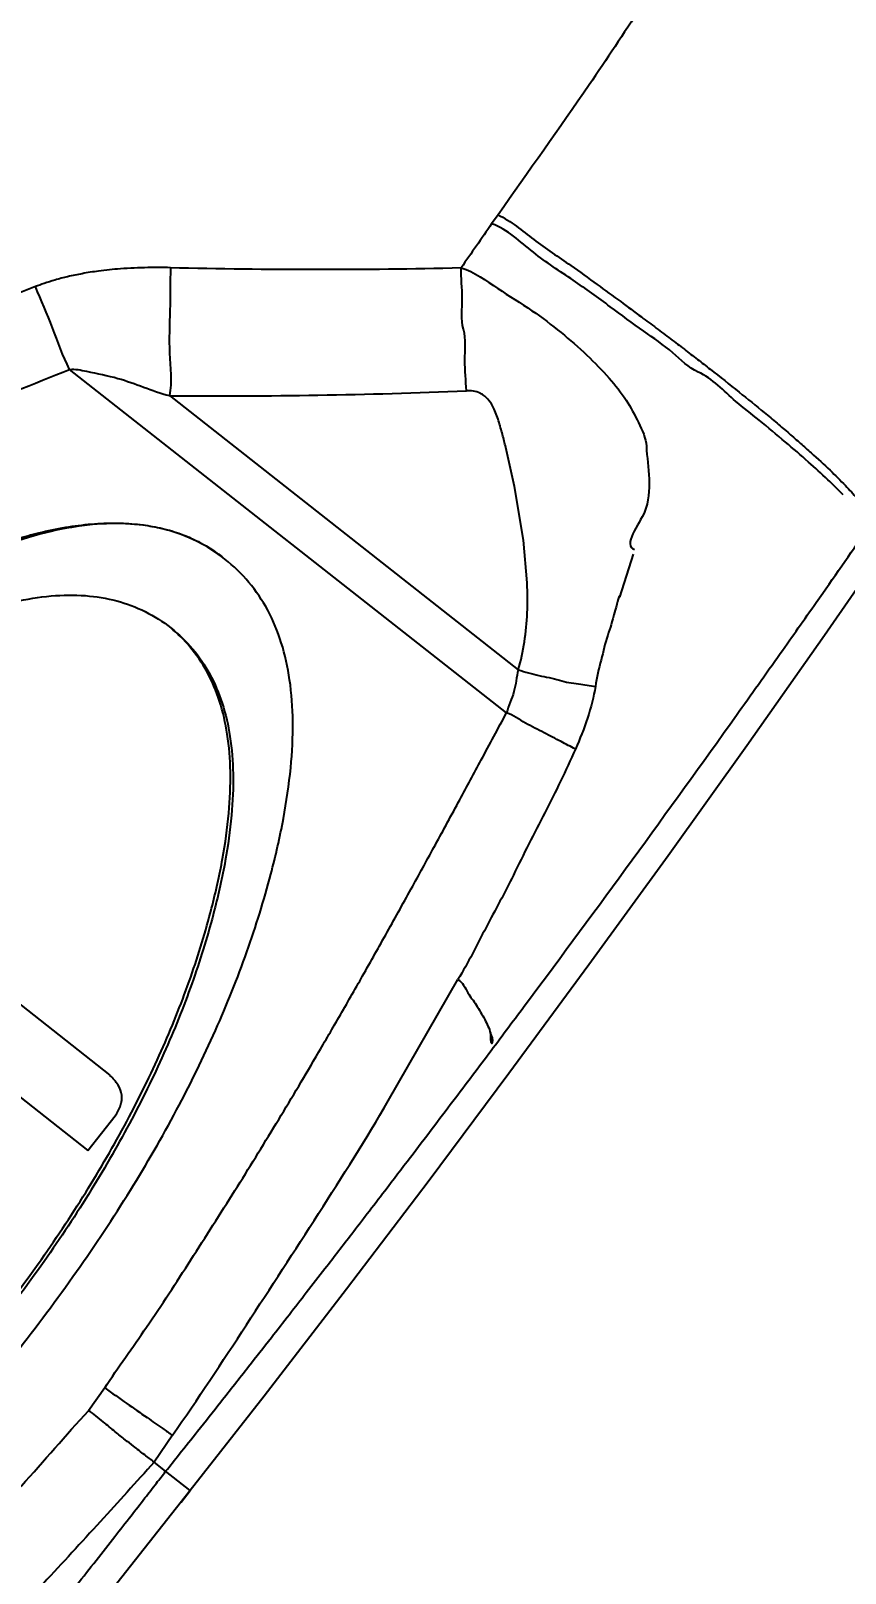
# Model space of a CAD drawing. Header units: millimetres. Extents: x 1145859089 to 1147511753, y -1047484727 to -1047247487.
# Drawn here: x 1147325958.8 to 1147325993.2, y -1047434373.7 to -1047434308.5 of the extents above; entities that cross this region are included whole.
import ezdxf
from ezdxf.xclip import XClip

# ---------------------------------------------------------------- set-up
doc = ezdxf.new("R2010")
doc.units = ezdxf.units.MM
doc.header["$LTSCALE"] = 100
doc.header["$MEASUREMENT"] = 0
doc.header["$XCLIPFRAME"] = 2
doc.layers.get('0').update_dxf_attribs({"linetype": 'CONTINUOUS'})
for name, color, linetype in [('XREF', 135, 'CONTINUOUS'), ('단지배치도$0$S240910', 33, 'CONTINUOUS'), ('단지배치도$0$W240910', 135, 'CONTINUOUS')]:
    doc.layers.add(name, color=color, linetype=linetype)
doc.styles.add('단지배치도$0$WS1', font='romans.shx', dxfattribs={"width": 0.8, "bigfont": 'whgtxt.shx'})

# ---------------------------------------------------------------- blocks, each defined once
blk = doc.blocks.new('단지배치도$0$zw$9902')
at = {"layer": '단지배치도$0$W240910', "linetype": 'ByBlock', "ltscale": 20}
for p, q in [((65706.509, -62946.979), (65706.238, -62947.359)), ((65706.867, -62968.045), (65688.39, -62953.515)), ((65692.614, -62954.627), (65707.363, -62966.226)), ((65707.203, -62958.476), (65706.836, -62956.819)), ((65707.584, -62960.74), (65707.203, -62958.476)), ((65707.741, -62962.549), (65707.584, -62960.74)), ((65723.157, -62960.663), (65720.31, -62964.768)), ((65712.221, -62961.33), (65711.64, -62963.148)), ((65720.31, -62964.768), (65717.025, -62969.438)), ((65717.025, -62969.438), (65713.707, -62974.084)), ((65713.707, -62974.084), (65710.355, -62978.706)), ((65710.355, -62978.706), (65706.969, -62983.303)), ((65690.108, -62983.361), (65684.397, -62978.871)), ((65701.868, -62984.45), (65704.813, -62979.324)), ((65683.589, -62982.168), (65689.165, -62986.553)), ((65706.969, -62983.303), (65703.551, -62987.876)), ((65689.165, -62986.553), (65690.312, -62985.095)), ((65703.551, -62987.876), (65700.1, -62992.424)), ((65700.1, -62992.424), (65696.615, -62996.947)), ((65689.878, -62996.596), (65689.196, -62997.56)), ((65696.615, -62996.947), (65693.495, -63000.942)), ((65692.742, -62998.598), (65691.962, -62999.736)), ((65692.453, -63000.123), (65691.962, -62999.736)), ((65693.495, -63000.942), (65692.453, -63000.123)), ((65693.495, -63000.942), (65690.385, -63004.871)), ((65693.116, -63001.423), (65693.495, -63000.942))]:
    blk.add_line(p, q, dxfattribs=at)
for centre, radius, start, end in [((65694.777, -62703.641), 250.996, 269.50626, 272.37337), ((65117.165, -62540.521), 736.323, 324.951487, 325.243789), ((65117.882, -62541.024), 735.447, 324.745001, 324.951468), ((65118.033, -62541.129), 735.263, 324.496012, 324.744919), ((65120.972, -62543.237), 731.647, 323.316029, 324.496697), ((65125.231, -62546.401), 726.341, 323.117973, 323.315438)]:
    blk.add_arc(centre, radius, start, end, dxfattribs=at)
for points, knots in [([(65718.398, -62928.645), (65717.198, -62930.759), (65714.572, -62935.075), (65710.626, -62941.204), (65707.793, -62945.149), (65706.509, -62946.979)], [0, 0, 0, 0, 7.294095, 15.152219, 21.860712, 21.860712, 21.860712, 21.860712]), ([(65706.238, -62947.359), (65706.028, -62947.672), (65705.593, -62948.289), (65705.164, -62948.909), (65704.949, -62949.22)], [0, 0, 0, 0, 1.132134, 2.263801, 2.263801, 2.263801, 2.263801]), ([(65714.967, -62953.627), (65714.561, -62953.448), (65713.88, -62952.727), (65712.605, -62951.87), (65711.209, -62950.827), (65709.662, -62949.7), (65707.947, -62948.62), (65706.913, -62947.595), (65706.242, -62947.361)], [0, 0, 0, 0, 1.332028, 2.878406, 4.627862, 6.553579, 8.611608, 10.743926, 10.743926, 10.743926, 10.743926]), ([(65706.509, -62946.979), (65707.06, -62947.243), (65708.019, -62948.074), (65709.441, -62949.01), (65710.66, -62949.898), (65711.657, -62950.621), (65712.49, -62951.236), (65713.193, -62951.76), (65713.797, -62952.216), (65714.38, -62952.659), (65714.938, -62953.088), (65715.713, -62953.69), (65716.657, -62954.436), (65717.597, -62955.2), (65718.3, -62955.786), (65718.812, -62956.221), (65719.294, -62956.639), (65719.873, -62957.154), (65720.513, -62957.743), (65721.158, -62958.381), (65721.673, -62958.934), (65722.054, -62959.434), (65722.338, -62959.836), (65722.284, -62960.049)], [0, 0, 0, 0, 1.832607, 3.750231, 5.118377, 6.354001, 7.445028, 8.226198, 8.983884, 9.716082, 10.421133, 11.097718, 12.658838, 14.029015, 14.733099, 15.405694, 16.044122, 16.645951, 17.731431, 18.648582, 19.380882, 19.964462, 20.622094, 20.622094, 20.622094, 20.622094]), ([(65692.656, -62949.217), (65692.34, -62949.195), (65691.632, -62949.21), (65690.617, -62949.247), (65689.689, -62949.343), (65688.945, -62949.458), (65688.329, -62949.586), (65687.793, -62949.727), (65687.338, -62949.867), (65687.068, -62949.97), (65686.944, -62950.013)], [0, 0, 0, 0, 0.951483, 2.119322, 3.048945, 3.747839, 4.37771, 4.933771, 5.410808, 5.803451, 5.803451, 5.803451, 5.803451]), ([(65692.656, -62949.217), (65692.647, -62949.817), (65692.648, -62951.023), (65692.564, -62952.82), (65692.729, -62954.04), (65692.614, -62954.627)], [0, 0, 0, 0, 1.79903, 3.615786, 5.410591, 5.410591, 5.410591, 5.410591]), ([(65704.949, -62949.22), (65702.902, -62949.287), (65698.803, -62949.308), (65694.705, -62949.276), (65692.656, -62949.217)], [0, 0, 0, 0, 6.14527, 12.29393, 12.29393, 12.29393, 12.29393]), ([(65705.049, -62951.821), (65704.93, -62951.401), (65705.058, -62950.51), (65704.938, -62949.651), (65704.949, -62949.22)], [0, 0, 0, 0, 1.308106, 2.602974, 2.602974, 2.602974, 2.602974]), ([(65704.949, -62949.22), (65705.516, -62949.39), (65706.472, -62950.115), (65707.906, -62950.971), (65709.161, -62951.927), (65710.257, -62952.878), (65711.179, -62953.831), (65711.939, -62954.778), (65712.451, -62955.746), (65712.76, -62956.417), (65712.781, -62956.766)], [0, 0, 0, 0, 1.776175, 3.501548, 5.039248, 6.491526, 7.85275, 9.019232, 10.108947, 11.158894, 11.158894, 11.158894, 11.158894]), ([(65686.944, -62950.013), (65685.466, -62950.618), (65682.449, -62951.681), (65677.881, -62953.128), (65674.799, -62953.977), (65673.246, -62954.349)], [0, 0, 0, 0, 4.791232, 9.585991, 14.376695, 14.376695, 14.376695, 14.376695]), ([(65688.39, -62953.515), (65688.101, -62952.951), (65687.698, -62951.748), (65687.187, -62950.594), (65686.944, -62950.013)], [0, 0, 0, 0, 1.900403, 3.788591, 3.788591, 3.788591, 3.788591]), ([(65705.171, -62954.421), (65705.149, -62953.991), (65705.057, -62953.132), (65705.168, -62952.241), (65705.049, -62951.821)], [0, 0, 0, 0, 1.293583, 2.603693, 2.603693, 2.603693, 2.603693]), ([(65674.311, -62958.254), (65675.905, -62957.829), (65679.075, -62956.902), (65683.775, -62955.33), (65686.86, -62954.14), (65688.39, -62953.515)], [0, 0, 0, 0, 4.947838, 9.905098, 14.864046, 14.864046, 14.864046, 14.864046]), ([(65688.39, -62953.515), (65688.629, -62953.49), (65689.321, -62953.648), (65690.751, -62953.909), (65691.874, -62954.429), (65692.614, -62954.627)], [0, 0, 0, 0, 0.721034, 2.082598, 4.381648, 4.381648, 4.381648, 4.381648]), ([(65717.55, -62955.666), (65717.223, -62955.399), (65716.343, -62954.756), (65715.586, -62953.899), (65714.967, -62953.627)], [0, 0, 0, 0, 1.264365, 3.290567, 3.290567, 3.290567, 3.290567]), ([(65706.836, -62956.819), (65706.791, -62956.637), (65706.697, -62956.26), (65706.539, -62955.694), (65706.362, -62955.199), (65706.116, -62954.783), (65705.74, -62954.455), (65705.366, -62954.415), (65705.171, -62954.421)], [0, 0, 0, 0, 0.56233, 1.165937, 1.762841, 2.129456, 2.612873, 3.196894, 3.196894, 3.196894, 3.196894]), ([(65719.636, -62957.434), (65719.316, -62957.149), (65718.626, -62956.553), (65717.924, -62955.971), (65717.55, -62955.666)], [0, 0, 0, 0, 1.285876, 2.734708, 2.734708, 2.734708, 2.734708]), ([(65712.781, -62956.766), (65712.808, -62957.227), (65712.948, -62958.143), (65712.882, -62959.114), (65712.699, -62959.549)], [0, 0, 0, 0, 1.384017, 2.801385, 2.801385, 2.801385, 2.801385]), ([(65721.103, -62958.824), (65720.891, -62958.605), (65720.409, -62958.133), (65719.911, -62957.679), (65719.636, -62957.434)], [0, 0, 0, 0, 0.91555, 2.021517, 2.021517, 2.021517, 2.021517]), ([(65694.958, -62961.539), (65694.589, -62961.247), (65693.784, -62960.737), (65692.423, -62960.236), (65690.925, -62960.008), (65689.297, -62960.047), (65687.538, -62960.35), (65685.646, -62960.913), (65683.621, -62961.735), (65681.224, -62962.934), (65678.522, -62964.548), (65675.598, -62966.634), (65672.716, -62969.033), (65669.876, -62971.744), (65667.076, -62974.768), (65664.364, -62978.048), (65661.815, -62981.458), (65659.535, -62984.895), (65657.569, -62988.296), (65655.917, -62991.662), (65654.58, -62994.994), (65653.649, -62997.999), (65653.05, -63000.607), (65652.73, -63002.766), (65652.631, -63004.735), (65652.752, -63006.514), (65653.099, -63008.105), (65653.674, -63009.506), (65654.483, -63010.712), (65655.168, -63011.375), (65655.539, -63011.666)], [0, 0, 0, 0, 1.412766, 2.833461, 4.321746, 5.929778, 7.699157, 9.661244, 11.839094, 14.249578, 17.69248, 21.273155, 25.013227, 28.931683, 33.045041, 37.367585, 41.694975, 45.811725, 49.732095, 53.472597, 57.052228, 60.492655, 62.898636, 65.072954, 67.032507, 68.800365, 70.407871, 71.89653, 73.318297, 74.732515, 74.732515, 74.732515, 74.732515]), ([(65678.74, -62964.313), (65679.293, -62963.953), (65680.351, -62963.3), (65681.926, -62962.433), (65683.424, -62961.708), (65684.834, -62961.125), (65686.051, -62960.71), (65687.156, -62960.404), (65688.205, -62960.184), (65689.302, -62960.042), (65690.039, -62960.013), (65690.407, -62960.018), (65690.426, -62960.018)], [0, 0, 0, 0, 1.98155, 3.727184, 5.391213, 6.971594, 8.300123, 9.248236, 10.410077, 11.511639, 12.56265, 12.618115, 12.618115, 12.618115, 12.618115]), ([(65690.426, -62960.018), (65690.744, -62960.023), (65691.345, -62960.061), (65692.208, -62960.205), (65692.949, -62960.413), (65693.626, -62960.685), (65694.247, -62961.015), (65694.651, -62961.297), (65694.844, -62961.449)], [0, 0, 0, 0, 0.953069, 1.802824, 2.623022, 3.25525, 3.99025, 4.727581, 4.727581, 4.727581, 4.727581]), ([(65655.538, -63011.667), (65655.908, -63011.958), (65656.713, -63012.469), (65658.074, -63012.97), (65659.572, -63013.199), (65661.2, -63013.16), (65662.959, -63012.858), (65664.85, -63012.295), (65666.875, -63011.474), (65669.271, -63010.276), (65671.973, -63008.662), (65674.896, -63006.576), (65677.778, -63004.178), (65680.618, -63001.466), (65683.418, -62998.442), (65686.131, -62995.161), (65688.68, -62991.75), (65690.961, -62988.313), (65692.928, -62984.911), (65694.58, -62981.544), (65695.918, -62978.212), (65696.849, -62975.207), (65697.447, -62972.599), (65697.767, -62970.44), (65697.867, -62968.472), (65697.745, -62966.692), (65697.399, -62965.101), (65696.823, -62963.699), (65696.014, -62962.494), (65695.329, -62961.831), (65694.958, -62961.539)], [0, 0, 0, 0, 1.413182, 2.834148, 4.322514, 5.930416, 7.699453, 9.660999, 11.838121, 14.247704, 17.689668, 21.269748, 25.009586, 28.928178, 33.042044, 37.365468, 41.694091, 45.811845, 49.732988, 53.474028, 57.053964, 60.494463, 62.90047, 65.074832, 67.034455, 68.802419, 70.41008, 71.898956, 73.321006, 74.735573, 74.735573, 74.735573, 74.735573]), ([(65675.463, -62968.83), (65676.285, -62968.204), (65677.965, -62967.018), (65680.351, -62965.603), (65682.488, -62964.542), (65684.298, -62963.818), (65685.991, -62963.326), (65687.568, -62963.067), (65689.03, -62963.043), (65690.378, -62963.26), (65691.607, -62963.72), (65692.334, -62964.184), (65692.67, -62964.449)], [0, 0, 0, 0, 3.100301, 6.164201, 8.310829, 10.252524, 12.004801, 13.58875, 15.032856, 16.37454, 17.660197, 18.94232, 18.94232, 18.94232, 18.94232]), ([(65707.363, -62966.226), (65707.478, -62965.836), (65707.652, -62965.036), (65707.763, -62963.802), (65707.758, -62962.97), (65707.741, -62962.549)], [0, 0, 0, 0, 1.21978, 2.446755, 3.711021, 3.711021, 3.711021, 3.711021]), ([(65711.64, -62963.148), (65711.659, -62962.957), (65711.33, -62964.225), (65711.265, -62964.409), (65711.145, -62964.76)], [0, 0, 0, 0, 0.573946, 1.686544, 1.686544, 1.686544, 1.686544]), ([(65690.91, -62985.134), (65691.424, -62984.162), (65692.368, -62982.222), (65693.539, -62979.273), (65694.352, -62976.605), (65694.873, -62974.282), (65695.148, -62972.35), (65695.225, -62970.587), (65695.103, -62968.993), (65694.78, -62967.565), (65694.251, -62966.306), (65693.541, -62965.26), (65692.962, -62964.691), (65692.669, -62964.45)], [0, 0, 0, 0, 3.300789, 6.464136, 9.509494, 11.658, 13.601515, 15.355484, 16.940899, 18.386121, 19.728421, 21.014056, 22.150701, 22.150701, 22.150701, 22.150701]), ([(65692.67, -62964.449), (65693.006, -62964.713), (65693.629, -62965.311), (65694.365, -62966.397), (65694.894, -62967.657), (65695.218, -62969.085), (65695.339, -62970.68), (65695.262, -62972.442), (65694.988, -62974.373), (65694.467, -62976.696), (65693.652, -62979.364), (65692.481, -62982.314), (65691.537, -62984.253), (65691.022, -62985.226)], [0, 0, 0, 0, 1.282309, 2.568702, 3.911493, 5.356883, 6.942129, 8.695597, 10.638295, 12.785687, 15.832353, 18.996508, 22.297572, 22.297572, 22.297572, 22.297572]), ([(65711.145, -62964.76), (65711.028, -62965.102), (65710.884, -62965.829), (65710.664, -62966.544), (65710.636, -62966.922)], [0, 0, 0, 0, 1.084724, 2.222001, 2.222001, 2.222001, 2.222001]), ([(65707.363, -62966.226), (65707.289, -62966.53), (65707.236, -62967.166), (65706.958, -62967.741), (65706.867, -62968.045)], [0, 0, 0, 0, 0.938821, 1.889943, 1.889943, 1.889943, 1.889943]), ([(65707.363, -62966.226), (65707.653, -62966.311), (65708.227, -62966.483), (65708.822, -62966.574), (65709.103, -62966.666)], [0, 0, 0, 0, 0.906867, 1.795053, 1.795053, 1.795053, 1.795053]), ([(65709.103, -62966.666), (65709.365, -62966.751), (65709.885, -62966.809), (65710.394, -62966.895), (65710.636, -62966.922)], [0, 0, 0, 0, 0.82568, 1.554233, 1.554233, 1.554233, 1.554233]), ([(65710.636, -62966.922), (65710.545, -62967.373), (65710.332, -62968.284), (65709.966, -62969.143), (65709.78, -62969.576)], [0, 0, 0, 0, 1.381377, 2.793775, 2.793775, 2.793775, 2.793775]), ([(65698.815, -62982.584), (65699.136, -62982.03), (65699.8, -62980.896), (65700.801, -62979.138), (65701.842, -62977.287), (65702.866, -62975.438), (65703.888, -62973.572), (65704.852, -62971.794), (65705.855, -62969.934), (65706.509, -62968.707), (65706.867, -62968.045)], [0, 0, 0, 0, 1.921349, 3.943886, 6.06771, 8.292911, 10.283244, 12.450383, 14.361772, 16.62152, 16.62152, 16.62152, 16.62152]), ([(65709.781, -62969.576), (65709.577, -62969.471), (65709.136, -62969.244), (65708.437, -62968.871), (65707.658, -62968.491), (65707.156, -62968.143), (65706.867, -62968.045)], [0, 0, 0, 0, 0.685243, 1.490326, 2.374935, 3.291707, 3.291707, 3.291707, 3.291707]), ([(65709.78, -62969.576), (65709.382, -62970.488), (65708.496, -62972.259), (65707.586, -62974.017), (65707.159, -62974.903)], [0, 0, 0, 0, 2.986497, 5.937873, 5.937873, 5.937873, 5.937873]), ([(65707.159, -62974.903), (65706.798, -62975.654), (65705.978, -62977.108), (65705.249, -62978.612), (65704.811, -62979.323)], [0, 0, 0, 0, 2.498561, 5.005178, 5.005178, 5.005178, 5.005178]), ([(65704.811, -62979.323), (65705.016, -62979.435), (65705.196, -62979.887), (65705.47, -62980.219), (65705.58, -62980.393)], [0, 0, 0, 0, 0.700573, 1.317894, 1.317894, 1.317894, 1.317894]), ([(65705.58, -62980.393), (65705.711, -62980.595), (65705.942, -62980.981), (65706.13, -62981.392), (65706.193, -62981.591)], [0, 0, 0, 0, 0.721787, 1.348123, 1.348123, 1.348123, 1.348123]), ([(65706.193, -62981.591), (65706.234, -62981.72), (65706.371, -62981.952), (65706.178, -62982.094), (65706.117, -62982.122)], [0, 0, 0, 0, 0.4061503, 0.608593, 0.608593, 0.608593, 0.608593]), ([(65689.878, -62996.596), (65690.444, -62995.722), (65691.725, -62993.964), (65693.535, -62991.163), (65695.365, -62988.296), (65697.127, -62985.426), (65698.263, -62983.534), (65698.815, -62982.584)], [0, 0, 0, 0, 3.123294, 6.522203, 10.00203, 13.329648, 16.623577, 16.623577, 16.623577, 16.623577]), ([(65692.453, -63000.123), (65692.645, -62999.882), (65693.097, -62999.315), (65693.875, -62998.335), (65694.852, -62997.1), (65695.89, -62995.781), (65696.856, -62994.548), (65697.67, -62993.505), (65698.426, -62992.532), (65699.119, -62991.637), (65699.761, -62990.807), (65700.356, -62990.034), (65701.009, -62989.185), (65701.835, -62988.107), (65702.751, -62986.907), (65703.71, -62985.645), (65704.586, -62984.487), (65705.415, -62983.389), (65705.951, -62982.675), (65706.212, -62982.328)], [0, 0, 0, 0, 0.924484, 2.174977, 3.752102, 5.648873, 7.212033, 8.45034, 9.617467, 10.909322, 11.846394, 12.764799, 13.835881, 15.059641, 16.8379, 18.366159, 19.815845, 21.191777, 22.49399, 22.49399, 22.49399, 22.49399]), ([(65690.312, -62985.095), (65690.415, -62984.961), (65690.574, -62984.683), (65690.63, -62984.206), (65690.451, -62983.748), (65690.227, -62983.498), (65690.094, -62983.376)], [0, 0, 0, 0, 0.504743, 0.941483, 1.392538, 1.933735, 1.933735, 1.933735, 1.933735]), ([(65692.743, -62998.598), (65693.816, -62997.063), (65695.873, -62993.934), (65698.921, -62989.223), (65700.937, -62986.07), (65701.868, -62984.45)], [0, 0, 0, 0, 5.619494, 11.229156, 16.838063, 16.838063, 16.838063, 16.838063]), ([(65684.923, -62994.213), (65685.708, -62993.215), (65687.19, -62991.228), (65689.194, -62988.2), (65690.371, -62986.152), (65690.91, -62985.134)], [0, 0, 0, 0, 3.807337, 7.432214, 10.887577, 10.887577, 10.887577, 10.887577]), ([(65691.022, -62985.226), (65690.484, -62986.244), (65689.307, -62988.291), (65687.304, -62991.319), (65685.822, -62993.305), (65685.038, -62994.303)], [0, 0, 0, 0, 3.455085, 7.079122, 10.885055, 10.885055, 10.885055, 10.885055]), ([(65689.878, -62996.596), (65690.188, -62996.814), (65690.784, -62997.233), (65691.603, -62997.807), (65692.248, -62998.257), (65692.607, -62998.506), (65692.743, -62998.598)], [0, 0, 0, 0, 1.136727, 2.184905, 3.002441, 3.494841, 3.494841, 3.494841, 3.494841]), ([(65677.399, -63009.942), (65678.406, -63008.969), (65680.418, -63006.963), (65683.401, -63003.891), (65686.371, -63000.778), (65688.228, -62998.6), (65689.196, -62997.56)], [0, 0, 0, 0, 4.199429, 8.524364, 12.844117, 17.106084, 17.106084, 17.106084, 17.106084]), ([(65691.962, -62999.737), (65691.836, -62999.629), (65691.536, -62999.415), (65691.137, -62999.09), (65690.717, -62998.769), (65690.287, -62998.434), (65689.883, -62998.085), (65689.511, -62997.785), (65689.307, -62997.621), (65689.196, -62997.56)], [0, 0, 0, 0, 0.497017, 1.104706, 1.542675, 2.084213, 2.739735, 3.141401, 3.520797, 3.520797, 3.520797, 3.520797]), ([(65678.404, -63017.689), (65678.68, -63017.354), (65679.248, -63016.664), (65680.123, -63015.596), (65681.046, -63014.466), (65682.051, -63013.23), (65683.07, -63011.972), (65684.032, -63010.779), (65684.768, -63009.864), (65685.377, -63009.103), (65685.933, -63008.408), (65686.51, -63007.685), (65687.038, -63007.022), (65687.528, -63006.405), (65688.073, -63005.717), (65688.745, -63004.865), (65689.505, -63003.9), (65690.27, -63002.925), (65690.958, -63002.045), (65691.546, -63001.291), (65692.033, -63000.665), (65692.324, -63000.289), (65692.453, -63000.123)], [0, 0, 0, 0, 1.30232, 2.682145, 4.139488, 5.681888, 7.46195, 8.994361, 10.279153, 10.984886, 11.919185, 12.948395, 13.761332, 14.460806, 15.311977, 16.395281, 17.715739, 18.996063, 20.113646, 21.068948, 21.862387, 22.494313, 22.494313, 22.494313, 22.494313]), ([(65691.962, -62999.736), (65691.21, -63000.582), (65689.656, -63002.297), (65687.33, -63004.825), (65684.811, -63007.502), (65682.382, -63010.053), (65680.67, -63011.736), (65679.954, -63012.474)], [0, 0, 0, 0, 3.394054, 6.942998, 10.306959, 14.421481, 17.507816, 17.507816, 17.507816, 17.507816])]:
    blk.add_open_spline(points, degree=3, knots=knots, dxfattribs=at)
blk.add_open_spline([(65712.699, -62959.549), (65712.488, -62960.054), (65711.756, -62960.978), (65712.279, -62961.137)], degree=3, dxfattribs=at)
at = {"layer": '단지배치도$0$S240910', "style": '단지배치도$0$WS1', "width": 0.8}
blk.add_text('FH:32.00', height=1200, dxfattribs=at).set_placement((60354.833, -63274.832))
blk = doc.blocks.new('단지배치도')
blk.add_blockref('단지배치도$0$zw$9902', (141034.193, 142437.157))

msp = doc.modelspace()

# ---------------------------------------------------------------- block references
at = {"layer": 'XREF'}
ref = msp.add_blockref('단지배치도', (1147119237.834579, -1047513806.462535), dxfattribs=at)
XClip(ref).set_block_clipping_path([(72982.4064819524, 34919.7593965298), (360382.4067475507, 255319.7593436697)])

doc.saveas('drawing.dxf')
